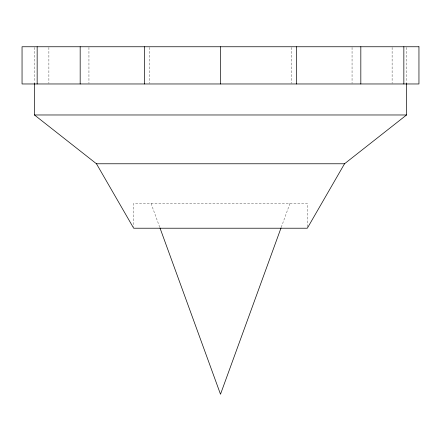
<?xml version="1.0" encoding="UTF-8"?>
<svg xmlns="http://www.w3.org/2000/svg" width="441" height="441" viewBox="0 0 441 441"><rect width="100%" height="100%" fill="white"/><g stroke="black" fill="none" stroke-linecap="round" stroke-linejoin="round"><path stroke-width="0.33" stroke-dasharray="2.21 1.65" d="M281.248 227.347L289.957 203.411M151.043 203.411L159.752 227.347M406.547 47.446L406.547 82.588M392.115 47.446L392.115 83.277M352.056 47.446L352.056 83.277M307.322 226.878L307.322 203.411L133.678 203.411L133.678 226.878M291.584 47.446L291.584 83.277M149.416 47.446L149.416 83.277M88.944 47.446L88.944 83.277M48.885 47.446L48.885 83.277M34.453 47.446L34.453 82.588"/><path stroke-width="0.66" d="M281.011 227.991L220.5 394.243L159.989 227.991M406.547 83.343L406.547 114.974L344.531 163.771L307.322 228.218L133.678 228.218L96.469 163.771L34.453 114.974L34.453 83.343M34.453 114.974L406.547 114.974M96.469 163.771L344.531 163.771M403.846 46.757L403.846 83.966M360.826 46.757L360.826 83.966M296.446 46.757L296.446 83.966M220.5 46.757L220.5 83.966M144.554 46.757L144.554 83.966M80.174 46.757L80.174 83.966M37.154 46.757L37.154 83.966M418.95 46.757L22.05 46.757L22.05 83.966L418.95 83.966L418.95 46.757"/></g></svg>
